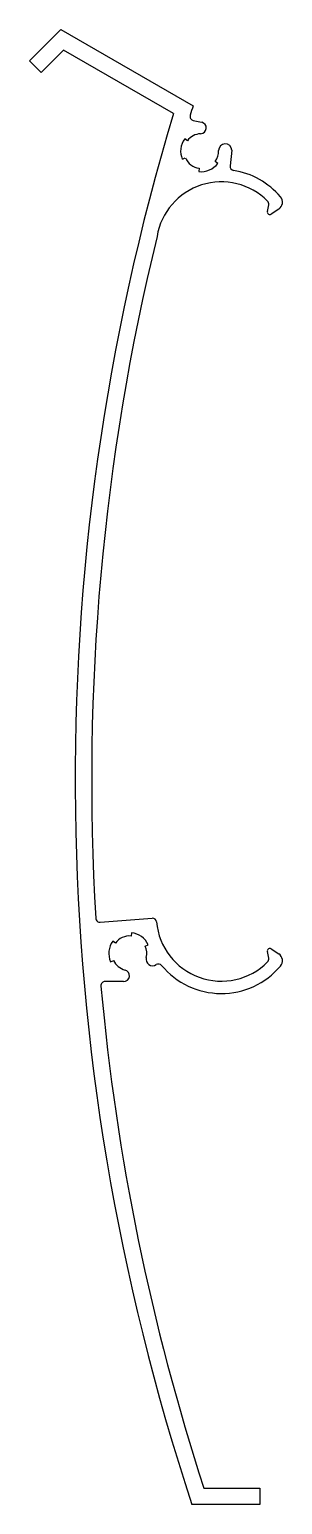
# Model space of a CAD drawing. Extents: x 1343 to 1373, y -218 to -39.
import ezdxf

# ---------------------------------------------------------------- set-up
doc = ezdxf.new("R2010")
doc.units = 0
doc.header["$LTSCALE"] = 15
doc.layers.get('0').update_dxf_attribs({"linetype": 'CONTINUOUS'})

msp = doc.modelspace()

# ---------------------------------------------------------------- linework, layer by layer
for p, q in [((1342.74, -42.66), (1346.54, -38.86)), ((1346.54, -38.86), (1362.57, -48.11)), ((1344.15, -44.07), (1342.74, -42.66)), ((1346.87, -41.36), (1344.15, -44.07)), ((1360.2, -49.05), (1346.87, -41.36)), ((1362.59, -49.89), (1363.61, -50.11)), ((1361.88, -52.35), (1361.56, -52.11)), ((1367.26, -53.51), (1367.06, -55.41)), ((1361.27, -54.6), (1361.63, -54.44)), ((1365.57, -55.1), (1365.25, -54.86)), ((1363.32, -55.69), (1363.27, -56.09)), ((1371.58, -60.95), (1371.74, -60.13)), ((1372.96, -60.65), (1372.04, -61.26)), ((1351.32, -147.2), (1357.6, -146.71)), ((1355.1, -148.48), (1355.06, -148.87)), ((1353.15, -149.74), (1352.82, -149.5)), ((1356.77, -150.1), (1357.13, -149.94)), ((1352.57, -151.99), (1352.94, -151.83)), ((1371.74, -151.56), (1371.58, -150.74)), ((1372.04, -150.43), (1372.96, -151.04)), ((1354.14, -154.39), (1351.9, -154.39)), ((1363.88, -215.86), (1370.66, -215.86)), ((1370.66, -215.86), (1370.66, -217.86)), ((1370.66, -217.86), (1362.43, -217.86))]:
    msp.add_line(p, q)
for centre, radius, start, end in [((1628.47, -129.92), 278.2, 162.8995, 163.1461), ((1628.47, -129.92), 280.2, 163.2256, 198.2912), ((1362.7, -49.4), 0.5, 163.1461, 257.5401), ((1363.46, -50.8), 0.707, 272.1891, 77.5401), ((1363.56, -53.61), 2.1, 92.1891, 143.3201), ((1363.56, -53.61), 2.5, 143.3201, 203.3206), ((1363.56, -53.61), 2.1, 323.3201, 1.5929), ((1366.46, -53.53), 0.8, 1.5929, 181.5929), ((1363.56, -53.61), 2.1, 203.3206, 263.3197), ((1363.56, -53.61), 2.5, 263.3197, 323.3201), ((1367.55, -55.47), 0.5, 173.8682, 260.9733), ((1366, -65.24), 9.4, 40.2699, 80.9733), ((1366, -65.24), 7.9, 44.8032, 170.6975), ((1371.25, -60.03), 0.5, 348.7203, 44.8032), ((1372.41, -59.81), 1, 303.3525, 40.2699), ((1371.87, -61.01), 0.3, 168.7203, 303.3525), ((1628.47, -129.92), 278.2, 166.2874, 183.4648), ((1351.28, -146.7), 0.5, 183.4648, 274.4009), ((1357.64, -147.21), 0.5, 5.2467, 94.4009), ((1354.85, -150.96), 2.5, 24.22, 84.2204), ((1366, -146.44), 7.9, 185.2467, 315.1968), ((1354.85, -150.96), 2.5, 144.2196, 204.22), ((1354.85, -150.96), 2.1, 84.2204, 144.2196), ((1354.85, -150.96), 2.1, 345.9472, 24.22), ((1354.85, -150.96), 2.1, 204.22, 255.351), ((1357.67, -151.67), 0.8, 165.9472, 303.0338), ((1371.87, -150.68), 0.3, 56.6475, 191.2797), ((1371.25, -151.66), 0.5, 315.1968, 11.2797), ((1372.41, -151.87), 1, 319.7301, 56.6475), ((1354.14, -153.68), 0.707, 270, 75.351), ((1358.37, -152.76), 0.5, 39.6188, 123.0338), ((1366, -146.44), 9.4, 219.6188, 319.7301), ((1351.9, -154.89), 0.5, 90, 185.1588), ((1628.47, -129.92), 278.2, 185.1588, 197.9938)]:
    msp.add_arc(centre, radius, start, end)

doc.saveas('drawing.dxf')
